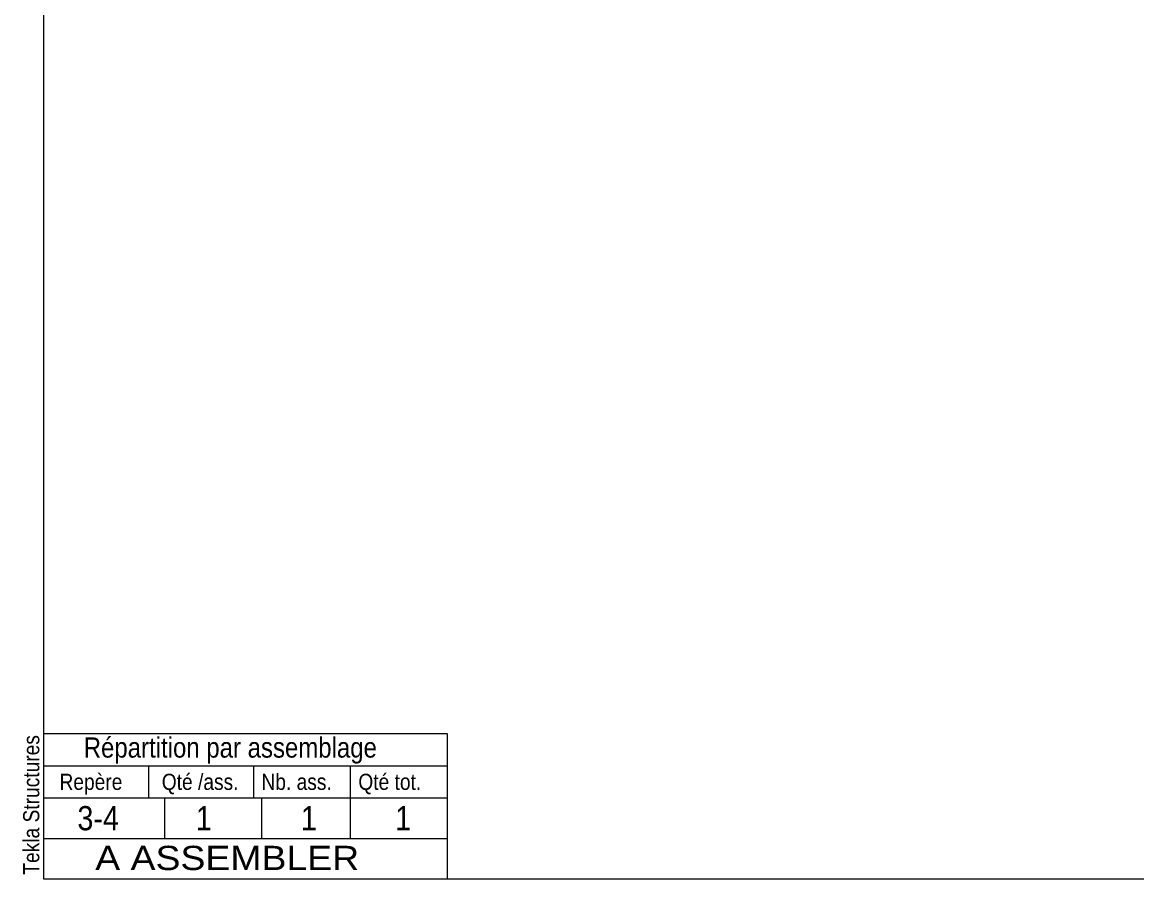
# Model space of a CAD drawing. Header units: millimetres. Extents: x 2 to 410, y 5 to 282.
# Drawn here: x 2.4 to 140.4, y 5 to 111.1 of the extents above; entities that cross this region are included whole.
import ezdxf

# ---------------------------------------------------------------- set-up
doc = ezdxf.new("R2010")
doc.units = ezdxf.units.MM
doc.layers.add('Autre type objet', color=1, linetype='Continuous', lineweight=0)
doc.layers.add('Feuille dessin', color=5, linetype='Continuous', lineweight=0)
doc.styles.add('ARIAL', font='ARIAL.TTF')

# ---------------------------------------------------------------- blocks, each defined once
blk = doc.blocks.new('*A39')
at = {"layer": 'Feuille dessin', "linetype": 'Continuous', "lineweight": 0}
for p, q in [((5, 282), (5, 5)), ((5, 5), (405, 5))]:
    blk.add_line(p, q, dxfattribs=at)
at = {"layer": 'Feuille dessin', "style": 'ARIAL', "width": 0.85}
blk.add_text('Tekla Structures', height=2, rotation=90, dxfattribs=at).set_placement((4.5, 5.5))
blk = doc.blocks.new('*A40')
at = {"layer": 'Autre type objet', "linetype": 'Continuous', "lineweight": 0}
for p, q in [((5, 23), (55, 23)), ((5, 23), (5, 15)), ((55, 23), (55, 15)), ((5, 19), (55, 19)), ((18, 19), (18, 15)), ((31, 19), (31, 15)), ((43, 19), (43, 15)), ((5, 15), (55, 15)), ((5, 15), (5, 10)), ((20, 15), (20, 10)), ((32, 15), (32, 10)), ((43, 15), (43, 10)), ((55, 15), (55, 10)), ((5, 10), (55, 10))]:
    blk.add_line(p, q, dxfattribs=at)
at = {"layer": 'Autre type objet', "style": 'ARIAL', "width": 0.85}
for s, height, p in [('Répartition par assemblage', 2.5, (10, 20)), ('Repère', 2, (7, 16)), ('Qté /ass.', 2, (19.663086, 16)), ('Nb. ass.', 2, (32, 16)), ('Qté tot.', 2, (44, 16)), ('3-4', 3, (9.215576, 11)), ('1', 3, (23.885986, 11)), ('1', 3, (36.889404, 11)), ('1', 3, (48.551514, 11))]:
    blk.add_text(s, height=height, dxfattribs=at).set_placement(p)
blk = doc.blocks.new('*A44')
at = {"layer": 'Autre type objet', "linetype": 'Continuous', "lineweight": 0}
for p, q in [((5, 10), (55, 10)), ((5, 10), (5, 5)), ((55, 10), (55, 5)), ((5, 5), (55, 5))]:
    blk.add_line(p, q, dxfattribs=at)
at = {"layer": 'Autre type objet', "style": 'ARIAL', "width": 1.105}
blk.add_text('A ASSEMBLER', height=3, dxfattribs=at).set_placement((11.423651, 6.073465))

msp = doc.modelspace()

# ---------------------------------------------------------------- block references
at = {"lineweight": 0}
for name in ['*A39', '*A40', '*A44']:
    msp.add_blockref(name, (0, 0), dxfattribs=at)

doc.saveas('drawing.dxf')
